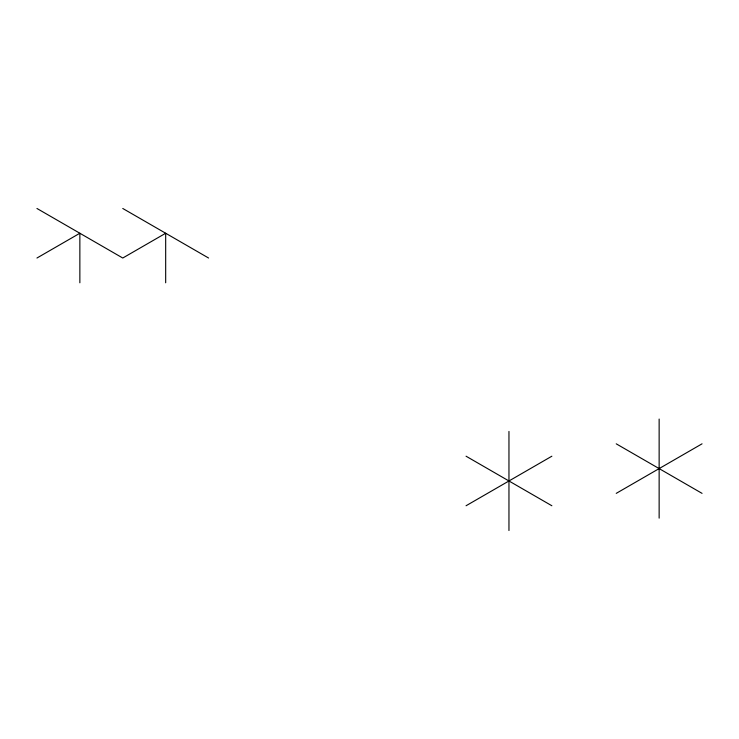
<?xml version="1.0" encoding="UTF-8"?>
<svg xmlns="http://www.w3.org/2000/svg" width="739" height="739" viewBox="0 0 739 739"><rect width="100%" height="100%" fill="white"/><g stroke="black" fill="none" stroke-linecap="round" stroke-linejoin="round"><path stroke-width="1.11" d="M36.95 258.022L79.858 233.247L79.858 282.797M466.05 505.753L551.867 456.203M616.234 493.366L702.05 443.825M616.234 443.825L702.05 493.366M122.766 208.472L208.592 258.022M36.95 208.472L122.766 258.022L165.675 233.247L165.675 282.797M466.05 456.203L551.867 505.753M659.142 419.05L659.142 518.141M508.959 431.437L508.959 530.528"/></g></svg>
